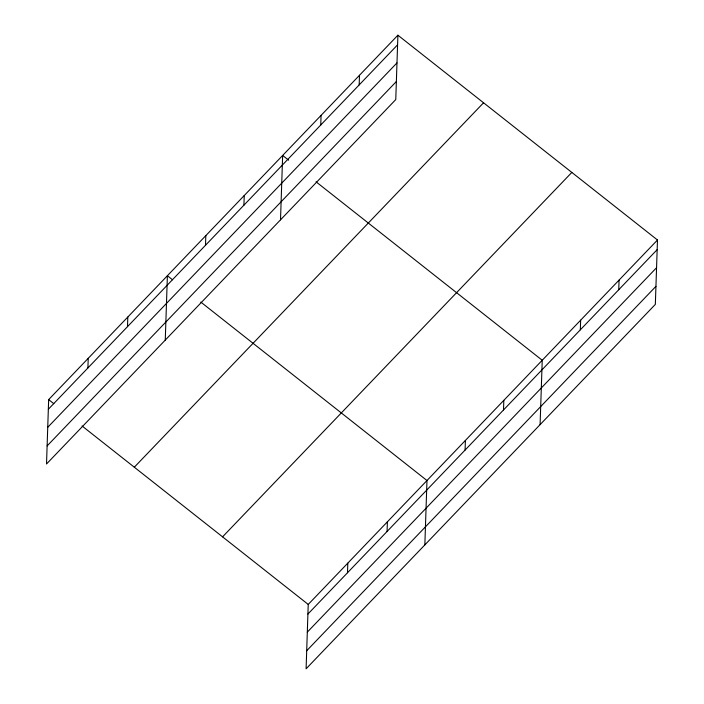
<?xml version="1.0" encoding="UTF-8"?>
<svg xmlns="http://www.w3.org/2000/svg" width="704" height="704" viewBox="0 0 704 704"><rect width="100%" height="100%" fill="white"/><g stroke="black" fill="none" stroke-linecap="round" stroke-linejoin="round"><path stroke-width="1.06" d="M397.901 35.2L48.655 399.617L46.517 463.998L395.771 99.572L397.901 35.2L657.483 240.002L655.345 304.383L306.099 668.8L308.229 604.428L657.483 240.002M87.912 367.963L88.229 358.318M127.494 326.656L127.811 317.02M165.264 340.094L167.394 275.722L172.533 279.77M205.498 245.274L205.814 235.629M243.91 205.181L244.235 195.545M280.518 219.833L282.647 155.461L288.649 160.186M320.751 125.013L321.068 115.377M359.163 84.929L359.489 75.284M347.494 572.766L347.811 563.13M387.077 531.467L387.394 521.822M424.846 544.896L426.976 480.524L200.807 302.078M465.08 450.076L465.397 440.44M503.492 409.992L503.818 400.356M540.1 424.635L542.23 360.263L316.061 181.817M580.325 329.815L580.65 320.179M618.746 289.731L619.062 280.095M48.33 409.262L397.584 44.836M47.731 427.319L396.986 62.902M47.115 445.931L396.37 81.514M134.314 467.21L483.56 102.784M222.57 536.844L571.824 172.418M307.912 614.064L657.166 249.647M307.314 632.13L656.568 267.705M306.698 650.742L655.952 286.317M48.655 399.617L53.794 403.674M82.06 425.982L308.229 604.428"/></g></svg>
